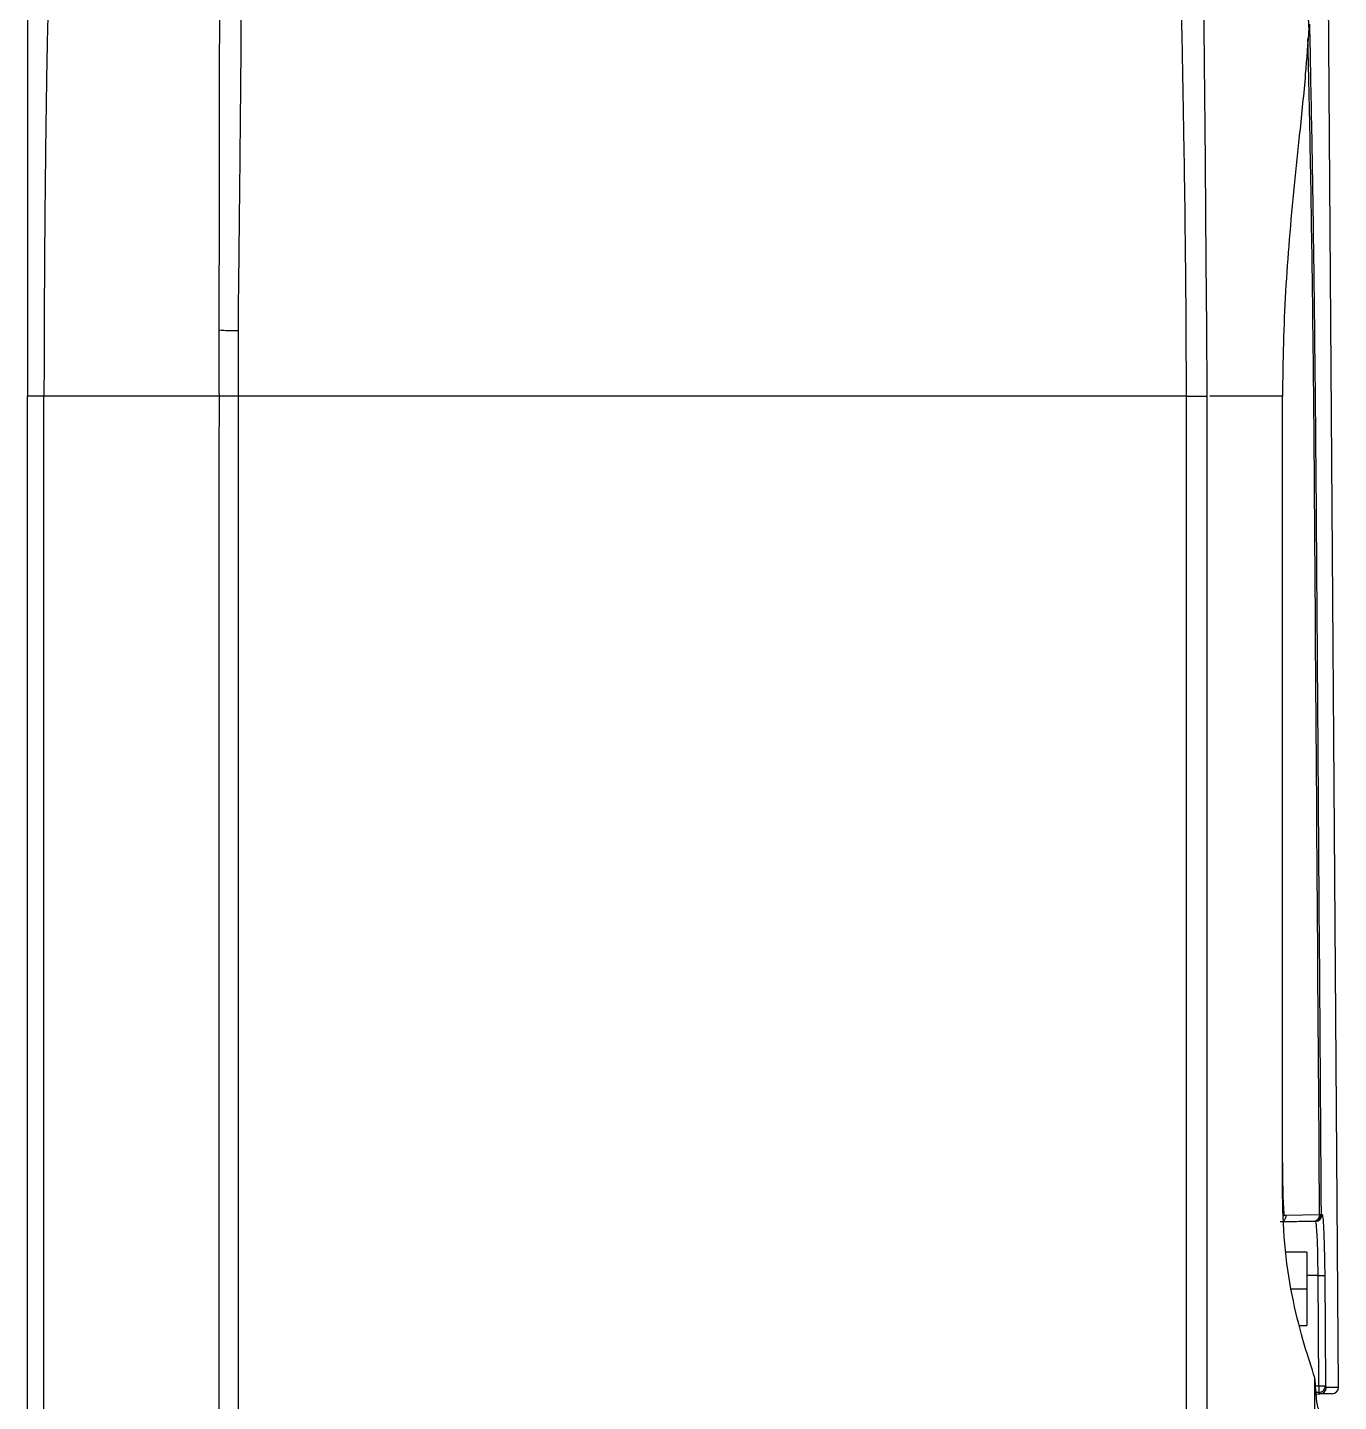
# Model space of a CAD drawing. Header units: millimetres. Extents: x -13464 to 9471, y -517 to 17126.
# Drawn here: x 6768.3 to 6866.7, y 968.6 to 1071.7 of the extents above; entities that cross this region are included whole.
import ezdxf

# ---------------------------------------------------------------- set-up
doc = ezdxf.new("R2010")
doc.units = ezdxf.units.MM

msp = doc.modelspace()

# ---------------------------------------------------------------- linework, layer by layer
at = {"color": 7, "linetype": 'Continuous', "lineweight": 25}
for p, q in [((6866.71, 969.69), (6865.69, 1112.46)), ((6768.34, 1085.05), (6768.34, 1044.05)), ((6784.14, 1048.97), (6784.15, 1044.05)), ((6768.34, 946.05), (6768.34, 1044.05)), ((6769.58, 1044.05), (6768.34, 1044.05)), ((6769.58, 946.05), (6769.58, 1044.05)), ((6855.3, 1044.05), (6784.15, 1044.05)), ((6784.15, 1044.05), (6784.15, 946.05)), ((6855.3, 946.05), (6855.3, 1044.05)), ((6855.3, 1044.05), (6856.83, 1044.05)), ((6856.83, 1044.05), (6856.83, 946.05)), ((6862.5, 984.05), (6862.5, 1044.05)), ((6862.5, 986.54), (6862.51, 985.07)), ((6862.51, 985.07), (6862.5, 985.07)), ((6862.78, 982.58), (6865.29, 982.63)), ((6865.4, 982.63), (6865.48, 982.63)), ((6864.34, 979.8), (6862.75, 979.8)), ((6864.34, 979.8), (6864.34, 977.05)), ((6865.18, 978.06), (6864.34, 978.06)), ((6865.24, 969.79), (6865.18, 978.06)), ((6865.67, 978.07), (6865.73, 969.79)), ((6863.18, 977.05), (6864.34, 977.05)), ((6864.34, 977.05), (6864.34, 974.3)), ((6863.78, 974.3), (6864.34, 974.3)), ((6864.94, 946.04), (6864.94, 970.37)), ((6864.99, 969.78), (6865.24, 969.79)), ((6865.8, 969.67), (6866.71, 969.69)), ((6866.71, 969.69), (6866.71, 969.69)), ((6865.24, 969.29), (6865.03, 969.29)), ((6865.04, 969.16), (6865.31, 969.17)), ((6866.22, 969.18), (6865.31, 969.17))]:
    msp.add_line(p, q, dxfattribs=at)
at = {"color": 7, "linetype": 'Continuous', "lineweight": 25, "flags": 128}
for points in [[(6865.18, 978.06), (6865.27, 978.06), (6865.36, 978.06), (6865.45, 978.06), (6865.52, 978.06), (6865.58, 978.07), (6865.63, 978.07), (6865.66, 978.07), (6865.67, 978.07)], [(6865.24, 969.79), (6865.33, 969.79), (6865.42, 969.79), (6865.51, 969.79), (6865.58, 969.79), (6865.64, 969.79), (6865.69, 969.79), (6865.72, 969.79), (6865.73, 969.79)]]:
    msp.add_lwpolyline(points, dxfattribs=at)
at = {"color": 7, "linetype": 'Continuous', "lineweight": 25}
for centre, radius, start, end in [((6784.27, 1071.24), 22.27, 266.0238, 269.6468), ((6862.27, 982.57), 0.511, 310.7085, 1.0844), ((6864.82, 982.6), 0.475, 274.4138, 3.608), ((6864.9, 982.62), 0.5, 271.0172, 0.4273), ((6864.98, 982.63), 0.5, 271.0172, 0.4273), ((6855.89, 969.54), 9.36, 358.4812, 1.5188), ((6865.23, 969.79), 0.5, 271.0834, 359.9098), ((6865.3, 969.67), 0.5, 271.0172, 0.4273), ((6866.21, 969.68), 0.5, 271.0172, 0.4273), ((6866.21, 969.68), 0.5, 271, 0.4093)]:
    msp.add_arc(centre, radius, start, end, dxfattribs=at)
for points, knots in [([(6782.73, 1049.02), (6782.73, 1050.4), (6782.74, 1053.16), (6782.74, 1057.19), (6782.74, 1061.06), (6782.75, 1065.12), (6782.76, 1069.25), (6782.77, 1073.37), (6782.78, 1077.42), (6782.78, 1081.46), (6782.79, 1085.53), (6782.79, 1089.65), (6782.8, 1094.08), (6782.79, 1097.56), (6782.79, 1099.31)], [0, 0, 0, 0, 0.060415, 0.121366, 0.182039, 0.243128, 0.325343, 0.407635, 0.490646, 0.591167, 0.692241, 0.794119, 0.896561, 1, 1, 1, 1]), ([(6856.34, 1099.49), (6856.36, 1097.59), (6856.39, 1093.8), (6856.44, 1088.94), (6856.48, 1084.52), (6856.52, 1080.11), (6856.56, 1075.69), (6856.61, 1071.2), (6856.65, 1066.6), (6856.7, 1061.95), (6856.73, 1057.39), (6856.76, 1053.07), (6856.81, 1048.59), (6856.82, 1045.57), (6856.83, 1044.05)], [0, 0, 0, 0, 0.103475, 0.206053, 0.308142, 0.409267, 0.509586, 0.592485, 0.674263, 0.755854, 0.816451, 0.876891, 0.937897, 1, 1, 1, 1]), ([(6784.47, 1097.9), (6784.47, 1096.18), (6784.47, 1092.77), (6784.44, 1088.45), (6784.41, 1084.43), (6784.4, 1080.42), (6784.38, 1076.46), (6784.36, 1072.49), (6784.34, 1068.49), (6784.3, 1064.48), (6784.26, 1060.57), (6784.22, 1056.84), (6784.18, 1052.96), (6784.15, 1050.3), (6784.14, 1048.97)], [0, 0, 0, 0, 0.105818, 0.209945, 0.312687, 0.414008, 0.514468, 0.597143, 0.678858, 0.760233, 0.820466, 0.880267, 0.940339, 1, 1, 1, 1]), ([(6855.3, 1044.05), (6855.29, 1045.53), (6855.29, 1048.45), (6855.25, 1052.78), (6855.21, 1056.93), (6855.15, 1061.33), (6855.07, 1065.82), (6854.99, 1070.27), (6854.91, 1074.64), (6854.84, 1078.94), (6854.78, 1083.26), (6854.71, 1087.56), (6854.63, 1092.26), (6854.6, 1095.96), (6854.58, 1097.83)], [0, 0, 0, 0, 0.061926, 0.121993, 0.181485, 0.241059, 0.32156, 0.402547, 0.485009, 0.585239, 0.686556, 0.789591, 0.894168, 1, 1, 1, 1]), ([(6864.48, 1071.72), (6864.42, 1073.46), (6864.32, 1076.93), (6864.14, 1081.52), (6863.95, 1085.66), (6863.75, 1089.53), (6863.55, 1093.26), (6863.42, 1095.87), (6863.35, 1097.16)], [0, 0, 0, 0, 0.166254, 0.331494, 0.498969, 0.664321, 0.834655, 1, 1, 1, 1]), ([(6770.25, 1085.05), (6770.22, 1084.17), (6770.15, 1082.44), (6770.05, 1079.65), (6769.95, 1076.23), (6769.85, 1071.96), (6769.74, 1066.23), (6769.66, 1059.52), (6769.6, 1051.9), (6769.59, 1046.69), (6769.58, 1044.05)], [0, 0, 0, 0, 0.085508, 0.168347, 0.251088, 0.375122, 0.500507, 0.66389, 0.829771, 1, 1, 1, 1]), ([(6864.48, 1071.72), (6864.4, 1070.55), (6864.21, 1067.92), (6863.81, 1063.97), (6863.37, 1059.84), (6863, 1055.87), (6862.72, 1051.92), (6862.55, 1047.99), (6862.52, 1045.37), (6862.5, 1044.05)], [0, 0, 0, 0, 0.126686, 0.285651, 0.428533, 0.575566, 0.716683, 0.856923, 1, 1, 1, 1]), ([(6864.53, 1071.97), (6864.58, 1069.33), (6864.69, 1064.05), (6864.82, 1055.81), (6864.92, 1047.49), (6865, 1039.11), (6865.06, 1030.71), (6865.19, 1011.88), (6865.31, 995.85), (6865.4, 982.63)], [0, 0, 0, 0, 0.094128, 0.187785, 0.280695, 0.373583, 0.466836, 0.56014, 1, 1, 1, 1]), ([(6865.29, 982.63), (6865.17, 999.36), (6865.03, 1019.36), (6864.87, 1042.64), (6864.76, 1052.4), (6864.61, 1061.91), (6864.48, 1067.93), (6864.41, 1070.87)], [0, 0, 0, 0, 0.563943, 0.674237, 0.784016, 0.894295, 1, 1, 1, 1]), ([(6782.74, 1044.05), (6782.73, 1044.91), (6782.72, 1046.57), (6782.73, 1048.23), (6782.73, 1049.02)], [0, 0, 0, 0, 0.519646, 1, 1, 1, 1]), ([(6782.74, 1044.05), (6781.51, 1044.05), (6779.05, 1044.05), (6775.77, 1044.05), (6772.53, 1044.05), (6770.56, 1044.05), (6769.58, 1044.05)], [0, 0, 0, 0, 0.249777, 0.499765, 0.749921, 1, 1, 1, 1]), ([(6782.72, 946.05), (6782.72, 946.09), (6782.72, 946.44), (6782.72, 947.63), (6782.72, 951.89), (6782.72, 967.87), (6782.72, 999.35), (6782.73, 1027.71), (6782.74, 1044.05)], [0, 0, 0, 0, 0.001312, 0.010789, 0.036352, 0.131803, 0.5, 1, 1, 1, 1]), ([(6783.4, 1044.05), (6783.28, 1044.05), (6783.03, 1044.05), (6782.84, 1044.05), (6782.74, 1044.05)], [0, 0, 0, 0, 0.504688, 1, 1, 1, 1]), ([(6784.15, 1044.05), (6784.01, 1044.05), (6783.75, 1044.05), (6783.51, 1044.05), (6783.4, 1044.05)], [0, 0, 0, 0, 0.555111, 1, 1, 1, 1]), ([(6862.5, 1044.05), (6861.73, 1044.05), (6860.57, 1044.05), (6858.71, 1044.05), (6857.6, 1044.05), (6857.04, 1044.05)], [0, 0, 0, 0, 0.501005, 0.750589, 1, 1, 1, 1]), ([(6862.51, 985.07), (6862.52, 984.6), (6862.53, 983.76), (6862.59, 982.93), (6862.61, 982.57)], [0, 0, 0, 0, 0.559887, 1, 1, 1, 1]), ([(6864.94, 970.37), (6864.68, 971.16), (6864.15, 972.74), (6863.28, 976.07), (6862.64, 979.89), (6862.55, 982.66), (6862.5, 984.05)], [0, 0, 0, 0, 0.24986, 0.500247, 0.750532, 1, 1, 1, 1]), ([(6864.86, 982.12), (6864.35, 982.11), (6863.44, 982.1), (6862.67, 982.09), (6862.33, 982.08)], [0, 0, 0, 0, 0.559969, 1, 1, 1, 1]), ([(6862.61, 982.57), (6862.64, 982.57), (6862.7, 982.58), (6862.76, 982.58), (6862.78, 982.58)], [0, 0, 0, 0, 0.559993, 1, 1, 1, 1]), ([(6865.18, 978.06), (6865.17, 978.57), (6865.16, 979.35), (6865.14, 980.3), (6865.11, 981.06), (6865.07, 981.65), (6865.03, 982.05), (6865, 982.1), (6864.99, 982.13)], [0, 0, 0, 0, 0.238215, 0.366269, 0.499934, 0.695537, 0.834267, 1, 1, 1, 1]), ([(6865.29, 982.63), (6865.32, 982.63), (6865.38, 982.63), (6865.39, 982.63), (6865.4, 982.63)], [0, 0, 0, 0, 0.5, 1, 1, 1, 1]), ([(6865.48, 982.63), (6865.5, 982.55), (6865.55, 982.38), (6865.61, 981.15), (6865.65, 979.61), (6865.67, 978.57), (6865.67, 978.07)], [0, 0, 0, 0, 0.270319, 0.562528, 0.78981, 1, 1, 1, 1]), ([(6865.23, 968.05), (6865.2, 968.08), (6865.15, 968.16), (6865.05, 968.82), (6864.98, 969.78), (6864.94, 970.37)], [0, 0, 0, 0, 0.279086, 0.560741, 1, 1, 1, 1]), ([(6865.73, 969.79), (6865.74, 969.75), (6865.77, 969.68), (6865.79, 969.67), (6865.8, 969.67)], [0, 0, 0, 0, 0.560003, 1, 1, 1, 1]), ([(6865.31, 969.17), (6865.29, 969.17), (6865.27, 969.18), (6865.25, 969.26), (6865.24, 969.29)], [0, 0, 0, 0, 0.560085, 1, 1, 1, 1])]:
    msp.add_open_spline(points, degree=3, knots=knots, dxfattribs=at)

doc.saveas('drawing.dxf')
